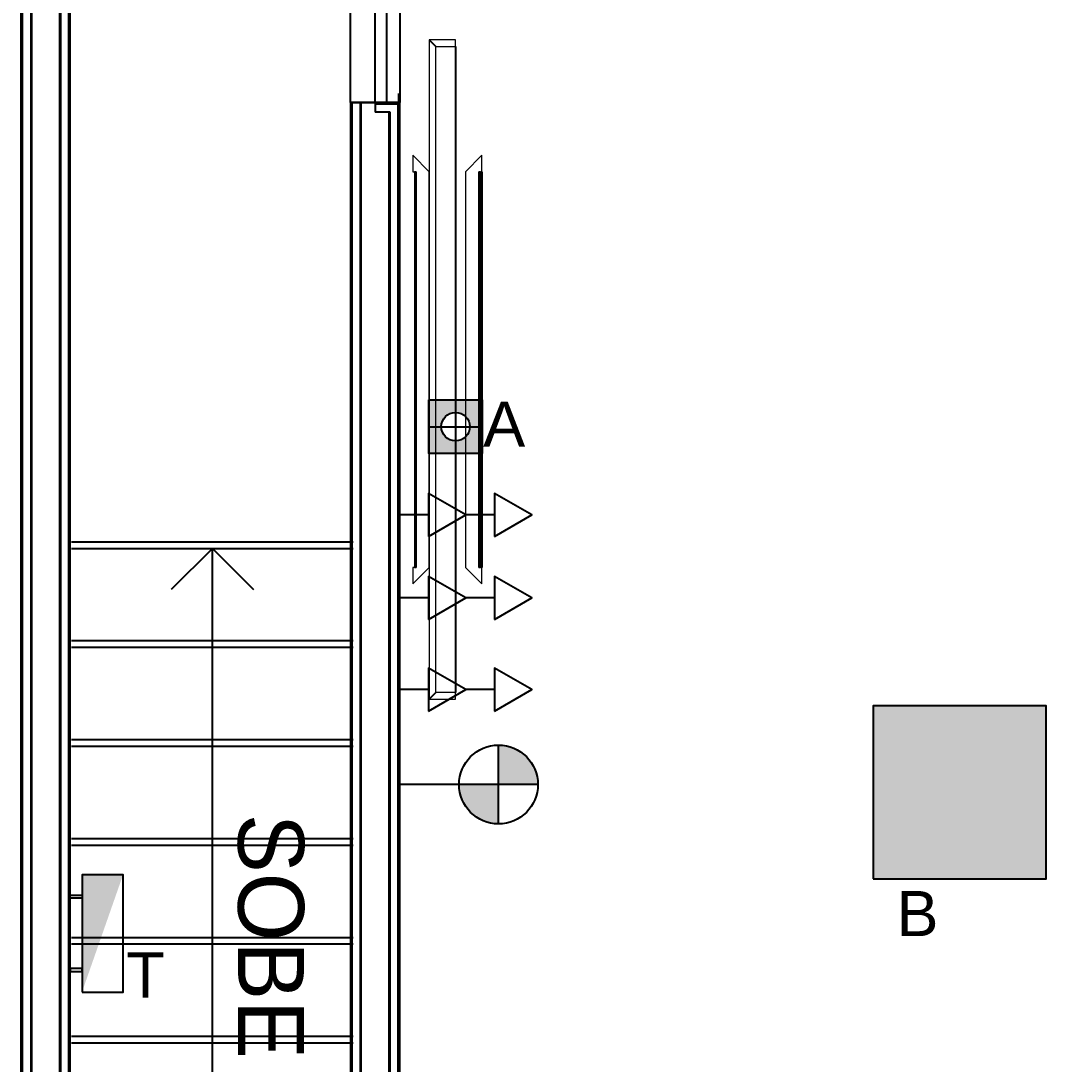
# Model space of a CAD drawing. Header units: millimetres. Extents: x 3082 to 3316, y 298 to 342.
# Drawn here: x 3290.484 to 3293.595, y 313.007 to 316.171 of the extents above; entities that cross this region are included whole.
import ezdxf
from ezdxf.enums import TextEntityAlignment as Align

# ---------------------------------------------------------------- set-up
doc = ezdxf.new("R2010")
doc.units = ezdxf.units.MM
doc.header["$MEASUREMENT"] = 0
doc.linetypes.add('CONTINU', pattern=[0])
doc.linetypes.add('Demolished', pattern=[4.8, 3.2, -1.6])
for name, color, linetype in [('-HIDRO', 8, 'CONTINUOUS'), ('eletroduto parede e teto', 2, 'CONTINU'), ('PL3', 3, 'CONTINUOUS'), ('Pontos Elétricos', 3, 'CONTINUOUS'), ('Pontos Luminotécnicos', 3, 'CONTINUOUS')]:
    doc.layers.add(name, color=color, linetype=linetype)
doc.styles.add('ARIAL', font='arial.ttf', dxfattribs={"height": 2})
doc.styles.add('Stylus BT', font='stylu.ttf', dxfattribs={"height": 200})

# ---------------------------------------------------------------- blocks, each defined once
blk = doc.blocks.new('superior')
at = {"layer": '-HIDRO', "lineweight": 25}
for p, q in [((-4.8869, 14.1316), (-4.8869, -6.6634)), ((-4.7369, -6.6634), (-4.7369, 13.9916)), ((-3.8869, -2.9308), (-3.8869, -6.6634)), ((-3.7369, -2.9308), (-3.8869, -2.9308)), ((-3.7369, -6.6634), (-3.7369, -2.9308))]:
    blk.add_line(p, q, dxfattribs=at)
at = {"layer": '-HIDRO'}
for p, q in [((-4.8819, -6.6634), (-4.8819, 14.1066)), ((-4.8569, 14.1066), (-4.8569, -6.6634)), ((-4.7694, 14.0191), (-4.7694, -6.6634)), ((-4.7669, 13.9916), (-4.7669, -6.6634)), ((-4.8844, 10.2868), (-4.8844, -6.6634)), ((-4.8544, 10.2868), (-4.8544, -6.6634)), ((-4.7419, 10.2868), (-4.7419, -6.6634)), ((-4.7394, -6.6634), (-4.7394, 10.2868)), ((-3.8869, -2.9308), (-3.8869, -0.9308)), ((-3.8119, -2.9308), (-3.8119, -0.9308)), ((-3.7769, -2.9308), (-3.7769, -0.9308)), ((-3.7369, -0.9308), (-3.7369, -2.9308)), ((-3.6478, -2.7411), (-3.6278, -2.7611)), ((-3.5678, -2.7611), (-3.5678, -4.7211)), ((-3.7399, -2.98), (-3.74, -2.9038)), ((-3.8869, -2.9308), (-3.7369, -2.9308)), ((-3.8844, -6.6659), (-3.8844, -2.9308)), ((-3.8819, -6.6684), (-3.8819, -2.9308)), ((-3.8569, -6.6934), (-3.8569, -2.9308)), ((-3.8544, -6.6959), (-3.8544, -2.9308)), ((-3.8119, -2.9308), (-3.8119, -2.9608)), ((-3.7394, -2.9333), (-3.8119, -2.9333)), ((-3.7419, -2.9358), (-3.8119, -2.9358)), ((-3.7419, -6.6684), (-3.7419, -2.9358)), ((-3.7394, -6.6659), (-3.7394, -2.9333)), ((-3.7669, -2.9608), (-3.8119, -2.9608)), ((-3.7694, -6.6959), (-3.7694, -2.9608)), ((-3.7669, -6.6934), (-3.7669, -2.9608)), ((-3.4878, -3.1411), (-3.4878, -4.3411)), ((-4.7332, -4.2834), (-3.8782, -4.2834)), ((-4.3057, -4.2834), (-4.4307, -4.4084)), ((-4.3057, -6.6434), (-4.3057, -4.2834)), ((-4.3057, -4.2834), (-4.1807, -4.4084)), ((-4.7332, -4.5834), (-3.8782, -4.5834)), ((-3.6478, -4.7411), (-3.6278, -4.7211)), ((-4.7332, -4.8834), (-3.8782, -4.8834)), ((-3.7369, -5.0378), (-3.737, -4.9616)), ((-4.7332, -5.1834), (-3.8782, -5.1834)), ((-4.7332, -5.4834), (-3.8782, -5.4834)), ((-4.7332, -5.7834), (-3.8782, -5.7834))]:
    blk.add_line(p, q, dxfattribs=at)
at = {"layer": '-HIDRO', "lineweight": 13}
for p, q in [((-3.8119, -2.9308), (-3.8119, -0.9308)), ((-3.7769, -2.9308), (-3.7769, -0.9308))]:
    blk.add_line(p, q, dxfattribs=at)
at = {"layer": '-HIDRO', "lineweight": 9}
for p, q in [((-3.6478, -2.7411), (-3.6478, -4.7411)), ((-3.5678, -2.7411), (-3.6478, -2.7411)), ((-3.5678, -2.7611), (-3.5678, -2.7411)), ((-3.6278, -4.7211), (-3.6278, -2.7611)), ((-3.6278, -2.7611), (-3.5678, -2.7611)), ((-3.6478, -3.1411), (-3.6978, -3.0911)), ((-3.6978, -3.0911), (-3.6978, -3.1411)), ((-3.4878, -3.0911), (-3.5378, -3.1411)), ((-3.4878, -3.1411), (-3.4878, -3.0911)), ((-3.6978, -3.1411), (-3.6878, -3.1411)), ((-3.6878, -3.1411), (-3.6928, -3.1411)), ((-3.6928, -3.1411), (-3.6928, -4.3411)), ((-3.6878, -3.1411), (-3.6878, -4.3411)), ((-3.6878, -4.3411), (-3.6878, -3.1411)), ((-3.6478, -4.3411), (-3.6478, -3.1411)), ((-3.5378, -3.1411), (-3.5378, -4.3411)), ((-3.4978, -4.3411), (-3.4978, -3.1411)), ((-3.4978, -3.1411), (-3.4878, -3.1411)), ((-3.4978, -3.1411), (-3.4978, -4.3411)), ((-3.4928, -3.1411), (-3.4978, -3.1411)), ((-3.4928, -4.3411), (-3.4928, -3.1411)), ((-3.6878, -4.3411), (-3.6978, -4.3411)), ((-3.6978, -4.3411), (-3.6978, -4.3911)), ((-3.6978, -4.3911), (-3.6478, -4.3411)), ((-3.6928, -4.3411), (-3.6878, -4.3411)), ((-3.5378, -4.3411), (-3.4878, -4.3911)), ((-3.4878, -4.3411), (-3.4978, -4.3411)), ((-3.4978, -4.3411), (-3.4928, -4.3411)), ((-3.4878, -4.3911), (-3.4878, -4.3411)), ((-3.6478, -4.7411), (-3.5678, -4.7411)), ((-3.5678, -4.7211), (-3.6278, -4.7211)), ((-3.5678, -4.7411), (-3.5678, -4.7211))]:
    blk.add_line(p, q, dxfattribs=at)
at = {"layer": '-HIDRO', "linetype": 'Demolished'}
for p, q in [((-4.7332, -4.2634), (-3.8782, -4.2634)), ((-4.7332, -4.5634), (-3.8782, -4.5634)), ((-4.7332, -4.8634), (-3.8782, -4.8634)), ((-4.7332, -5.1634), (-3.8782, -5.1634)), ((-4.7332, -5.4634), (-3.8782, -5.4634)), ((-4.7332, -5.7634), (-3.8782, -5.7634))]:
    blk.add_line(p, q, dxfattribs=at)
at = {"layer": '-HIDRO', "style": 'Stylus BT'}
blk.add_text('SOBE', height=0.2, rotation=270, dxfattribs=at).set_placement((-4.2278, -5.0888))
blk = doc.blocks.new('FACHO ABERTO.01')
at = {"layer": 'Pontos Luminotécnicos'}
h = blk.add_hatch(color=9, dxfattribs=at)
h.dxf.hatch_style = 1
h.paths.add_polyline_path([(0, 0.0675), (-0.0675, 0.0675), (-0.0675, 0), (-0.0361, 0, -0.414214), (0, 0.0361)])
h.paths.add_polyline_path([(0.0675, 0.0675), (0, 0.0675), (0, 0.0361, -0.414214), (0.0361, 0), (0.0675, 0)])
h.paths.add_polyline_path([(0.0675, 0), (0.0361, 0, -0.414214), (0, -0.0361), (0, -0.0675), (0.0675, -0.0675)])
h.paths.add_polyline_path([(0, -0.0361, -0.414214), (-0.0361, 0), (-0.0675, 0), (-0.0675, -0.0675), (0, -0.0675)])
for p, q in [((0, 0.0675), (0, -0.0675)), ((-0.0675, 0), (0.0675, 0))]:
    blk.add_line(p, q, dxfattribs=at)
blk.add_lwpolyline([(-0.0675, 0.0675), (0.0675, 0.0675), (0.0675, -0.0675), (-0.0675, -0.0675)], close=True, dxfattribs=at)
blk.add_circle((0, 0), 0.0361, dxfattribs=at)
blk = doc.blocks.new('LUMINÁRIA.02')
at = {"layer": 'Pontos Luminotécnicos', "ltscale": 0.05}
h = blk.add_hatch(color=9, dxfattribs=at)
h.dxf.hatch_style = 1
h.paths.add_polyline_path([(0.35, 0), (0, 0), (0, -0.35), (0.35, -0.35)])
blk.add_lwpolyline([(0, -0.35), (0.35, -0.35), (0.35, 0), (0, 0)], close=True, dxfattribs=at)
blk = doc.blocks.new('TOMADA DUPLA BAIXA.01')
at = {"layer": 'PL3'}
for p, q in [((-0.1472, 0), (-0.1026, 0)), ((-0.0446, 0), (0, 0))]:
    blk.add_line(p, q, dxfattribs=at)
for points in [[(-0.1472, 0.0335), (-0.2051, 0), (-0.1472, -0.0335)], [(-0.0446, 0.0335), (-0.1026, 0), (-0.0446, -0.0335)]]:
    blk.add_lwpolyline(points, close=True, dxfattribs=at)
blk = doc.blocks.new('arandela')
at = {"layer": 'eletroduto parede e teto'}
blk.add_hatch(color=9, dxfattribs=at).paths.add_polyline_path([(-0.0343, -0.1448), (0.0902, 0.2108), (-0.0343, 0.2108)])
at = {"layer": 'Pontos Luminotécnicos', "ltscale": 0.5}
for points in [[(-0.0343, -0.1448), (0.0902, -0.1448), (0.0902, 0.2108), (-0.0343, 0.2108)], [(-0.0698, 0.1486), (-0.0343, 0.1486), (-0.0343, 0.1397), (-0.0698, 0.1397)], [(-0.0698, -0.0826), (-0.0343, -0.0826), (-0.0343, -0.0737), (-0.0698, -0.0737)]]:
    blk.add_lwpolyline(points, close=True, dxfattribs=at)

msp = doc.modelspace()

# ---------------------------------------------------------------- hatches: boundary and pattern name
at = {"layer": 'Pontos Elétricos'}
h = msp.add_hatch(color=251, dxfattribs=at)
h.paths.add_polyline_path([(3292.0531, 313.8553, 0.414214), (3291.9334, 313.9749), (3291.9334, 313.8553)])
h.paths.add_polyline_path([(3291.9334, 313.8553), (3291.8138, 313.8553, 0.414214), (3291.9334, 313.7356)])

# ---------------------------------------------------------------- linework, layer by layer
for p, q in [((3291.9334, 313.7356), (3291.9334, 313.9749)), ((3291.8138, 313.8553), (3291.6342, 313.8553)), ((3292.0531, 313.8553), (3291.8138, 313.8553))]:
    msp.add_line(p, q, dxfattribs=at)
msp.add_circle((3291.9334, 313.8553), 0.1197, dxfattribs=at)

# ---------------------------------------------------------------- block references
at = {"layer": 'eletroduto parede e teto'}
for name, p in [('superior', (3295.3711, 318.855)), ('arandela', (3290.704, 313.3707))]:
    msp.add_blockref(name, p, dxfattribs=at)
at = {"layer": 'Pontos Elétricos', "xscale": 1.95, "yscale": 1.95, "zscale": 1.95, "rotation": 180}
for p in [(3291.6342, 314.6728), (3291.6342, 314.4211), (3291.6342, 314.1432)]:
    msp.add_blockref('TOMADA DUPLA BAIXA.01', p, dxfattribs=at)
at = {"layer": 'Pontos Luminotécnicos'}
for name, p, xscale, yscale, zscale in [('FACHO ABERTO.01', (3291.803, 314.9406), 1.2, 1.2, 1.2), ('LUMINÁRIA.02', (3293.07, 314.0942), 1.5, 1.5, 1.5)]:
    msp.add_blockref(name, p, dxfattribs=dict(at, xscale=xscale, yscale=yscale, zscale=zscale))

# ---------------------------------------------------------------- texts
at = {"layer": 'Pontos Elétricos', "color": 4, "style": 'ARIAL'}
for s, p in [('A', (3291.9507, 314.88)), ('B', (3293.2047, 313.3955)), ('T', (3290.8624, 313.2089))]:
    msp.add_text(s, height=0.1369, dxfattribs=at).set_placement(p, align=Align.CENTER)

doc.saveas('drawing.dxf')
